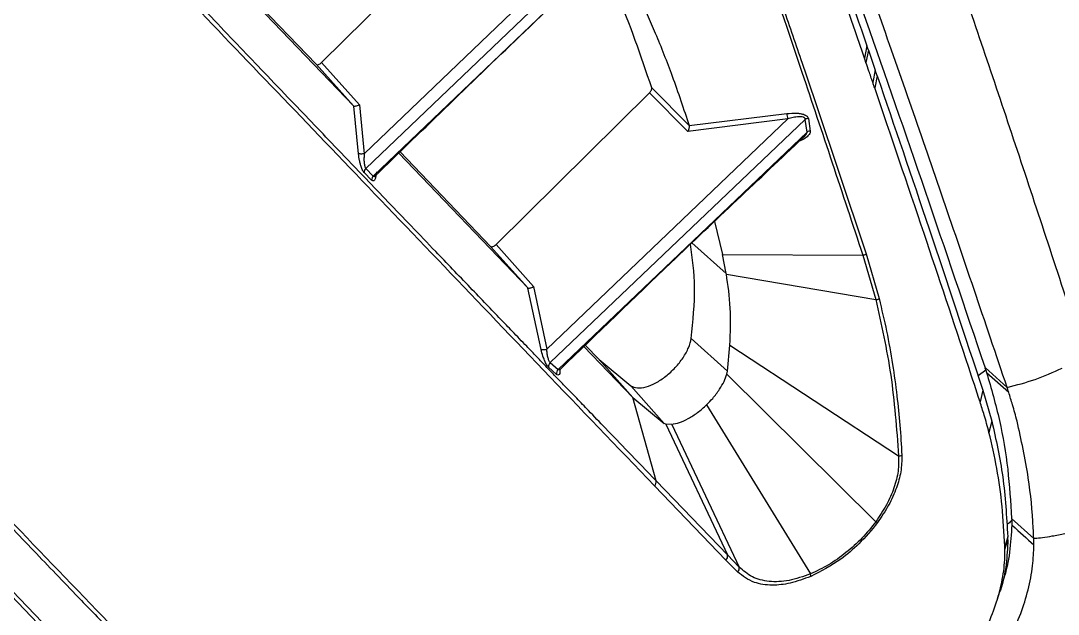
# Model space of a CAD drawing. Extents: x 525 to 613, y 487 to 635.
# Drawn here: x 541.574 to 545.5, y 574.967 to 577.212 of the extents above; entities that cross this region are included whole.
import ezdxf

# ---------------------------------------------------------------- set-up
doc = ezdxf.new("R2010")
doc.units = 0
doc.header["$MEASUREMENT"] = 0
doc.layers.add('1', color=4, linetype='Continuous')
doc.layers.add('STD TEST', color=3, linetype='Continuous')

# ---------------------------------------------------------------- blocks, each defined once
blk = doc.blocks.new('2023 VANGUARD')
at = {"layer": '1', "color": 3, "linetype": 'Continuous', "lineweight": 25}
for p, q in [((-26.2472, -15.6374), (-25.4354, -14.8341)), ((-24.8005, -14.815), (-26.0798, -16.038)), ((-26.0857, -15.9825), (-24.8965, -14.8437)), ((-24.7867, -14.857), (-26.0516, -16.0668)), ((-26.5931, -15.3045), (-26.2679, -15.6439)), ((-26.1267, -15.8016), (-26.5983, -15.3094)), ((-24.184, -15.574), (-24.1935, -15.6204)), ((-24.1783, -15.5908), (-24.184, -15.574)), ((-24.1783, -15.5908), (-24.1877, -15.6372)), ((-24.1783, -15.5908), (-24.1526, -15.6655)), ((-26.2679, -15.6439), (-26.1267, -15.8016)), ((-26.2472, -15.6374), (-26.1044, -15.7968)), ((-24.1526, -15.6655), (-24.1621, -15.7117)), ((-24.1452, -15.6871), (-24.1547, -15.7333)), ((-24.1452, -15.6871), (-24.1526, -15.6655)), ((-24.8565, -15.8757), (-24.9984, -15.7326)), ((-25.5873, -16.3261), (-25.0068, -15.7515)), ((-24.861, -15.8981), (-25.0068, -15.7515)), ((-26.1256, -15.8023), (-26.1267, -15.8016)), ((-26.1075, -15.9821), (-26.1256, -15.8023)), ((-26.1044, -15.7968), (-26.0857, -15.9825)), ((-25.3949, -16.7212), (-24.4828, -15.8508)), ((-24.4172, -15.8523), (-25.3821, -16.772)), ((-24.4828, -15.8508), (-24.861, -15.8981)), ((-24.8565, -15.8757), (-24.4869, -15.8303)), ((-24.4101, -15.9002), (-24.4172, -15.8523)), ((-24.4055, -15.8486), (-24.3982, -15.8965)), ((-25.3523, -16.7988), (-24.4101, -15.9002)), ((-24.4264, -15.9212), (-24.4186, -15.9146)), ((-25.4672, -16.49), (-25.9553, -15.9805)), ((-25.9502, -15.9755), (-25.608, -16.3326)), ((-26.0863, -16.0534), (-26.0899, -16.0486)), ((-26.058, -16.0822), (-26.0863, -16.0534)), ((-26.0798, -16.038), (-26.0516, -16.0668)), ((-24.7604, -16.2383), (-24.7304, -16.3638)), ((-25.5873, -16.3261), (-25.4453, -16.4848)), ((-24.846, -16.3193), (-24.7164, -16.435)), ((-25.608, -16.3326), (-25.4672, -16.49)), ((-24.7304, -16.3638), (-24.1998, -16.3656)), ((-24.7164, -16.435), (-24.7304, -16.3638)), ((-24.1998, -16.3656), (-24.1508, -16.5342)), ((-24.1873, -16.3614), (-24.138, -16.5304)), ((-24.7159, -16.4373), (-24.7164, -16.435)), ((-24.7159, -16.4373), (-24.1508, -16.5342)), ((-25.4453, -16.4848), (-25.3949, -16.7212)), ((-25.4665, -16.4906), (-25.4672, -16.49)), ((-25.4168, -16.7225), (-25.4665, -16.4906)), ((-24.8488, -16.6808), (-24.7115, -16.8051)), ((-25.0701, -16.9048), (-25.2549, -16.7117)), ((-25.2496, -16.7066), (-25.1975, -16.761)), ((-24.7115, -16.8051), (-24.7027, -16.7064)), ((-24.7027, -16.7064), (-24.0642, -17.125)), ((-25.3584, -16.8168), (-25.3882, -16.7898)), ((-25.3821, -16.772), (-25.3523, -16.7988)), ((-25.1975, -16.761), (-25.0701, -16.9048)), ((-25.1975, -16.761), (-25.0772, -16.8606)), ((-23.7374, -16.7916), (-23.7341, -16.8012)), ((-23.7373, -16.7915), (-23.6538, -16.8661)), ((-24.7137, -16.8158), (-24.7115, -16.8051)), ((-24.7137, -16.8158), (-24.1507, -17.3745)), ((-23.7341, -16.8012), (-23.7635, -16.823)), ((-23.7341, -16.8012), (-23.7312, -16.8104)), ((-23.7312, -16.8104), (-23.6476, -16.8848)), ((-25.0772, -16.8606), (-24.9512, -17.0026)), ((-23.7455, -16.877), (-23.7561, -16.9205)), ((-23.7455, -16.877), (-23.7114, -16.9941)), ((-24.9816, -17.2197), (-25.0701, -16.9048)), ((-25.0701, -16.9048), (-24.9512, -17.0026)), ((-24.7905, -16.9319), (-24.3975, -17.572)), ((-23.7114, -16.9941), (-23.7222, -17.0362)), ((-24.9454, -17.0052), (-24.9512, -17.0026)), ((-24.9454, -17.0052), (-24.7112, -17.5)), ((-24.9227, -17.0059), (-24.9454, -17.0052)), ((-24.9227, -17.0059), (-24.667, -17.5457)), ((-24.7112, -17.5), (-24.9816, -17.2197)), ((-24.7177, -17.5191), (-24.988, -17.2387)), ((-23.6365, -17.3619), (-23.5528, -17.4374)), ((-23.6365, -17.3619), (-23.6363, -17.3684)), ((-23.6363, -17.3684), (-23.636, -17.386)), ((-23.6513, -17.431), (-23.6623, -17.4674)), ((-23.6619, -17.4791), (-23.651, -17.4433)), ((-23.651, -17.4433), (-23.6513, -17.431)), ((-24.667, -17.5457), (-24.7112, -17.5)), ((-23.6619, -17.4791), (-23.6623, -17.4674)), ((-27.1884, -17.8968), (-27.5304, -17.5398)), ((-27.5199, -17.5292), (-27.0316, -18.0384)), ((-24.6735, -17.5644), (-24.7177, -17.5191)), ((-23.6778, -17.619), (-23.6802, -17.6253)), ((-23.6928, -17.6752), (-23.6836, -17.6469))]:
    blk.add_line(p, q, dxfattribs=at)
for centre, radius, start, end in [((-24.5611, -15.8559), 0.0785, 3.6957, 19.0386), ((-24.4045, -15.8718), 0.0233, 92.3677, 123.027), ((-24.3974, -15.9197), 0.0233, 91.9212, 122.9875), ((-26.0654, -16.0531), 0.0209, 133.5813, 180.59), ((-26.0371, -16.0819), 0.0209, 133.624, 180.7029), ((-24.2011, -16.341), 0.0246, 272.8433, 304.0556), ((-24.1512, -16.5092), 0.025, 271.035, 302.0231), ((-25.4083, -16.6814), 0.0419, 258.2275, 288.6592), ((-25.3676, -16.787), 0.0208, 134.0708, 187.8726), ((-25.3379, -16.8138), 0.0208, 134.0503, 188.3163), ((-24.0631, -17.0986), 0.0264, 267.6075, 295.1587), ((-25.0015, -17.2236), 0.0203, 311.8658, 11.0338), ((-24.1284, -17.3377), 0.043, 238.8914, 248.7796), ((-24.7313, -17.5039), 0.0204, 311.6739, 10.9237), ((-24.6873, -17.5491), 0.0206, 311.9412, 9.3937), ((-24.4271, -17.5811), 0.0309, 359.9318, 17.0651)]:
    blk.add_arc(centre, radius, start, end, dxfattribs=at)
for points, knots in [([(-26.2566, -9.0066), (-26.2864, -9.0326), (-26.3462, -9.0848), (-26.4359, -9.1634), (-26.5259, -9.2425), (-26.6162, -9.322), (-26.7068, -9.4021), (-26.7976, -9.4826), (-26.9625, -9.6292), (-27.2007, -9.8424), (-27.5634, -10.1702), (-27.9771, -10.5489), (-28.6449, -11.1694), (-29.5104, -11.9931), (-30.387, -12.8555), (-31.0802, -13.5544), (-31.5958, -14.0829), (-32.1064, -14.615), (-32.5004, -15.0325), (-32.7801, -15.3322), (-32.9483, -15.5135), (-33.1156, -15.6948), (-33.282, -15.8763), (-33.4475, -16.0578), (-33.6121, -16.2395), (-33.7759, -16.4212), (-33.9388, -16.6031), (-34.1008, -16.785), (-34.2619, -16.967), (-34.4222, -17.1491), (-34.5284, -17.2708), (-34.5815, -17.3315)], [0, 0, 0, 0, 0.010126, 0.020295, 0.030505, 0.040758, 0.051054, 0.061392, 0.071773, 0.107388, 0.142994, 0.196448, 0.250296, 0.375054, 0.500194, 0.562652, 0.625129, 0.687783, 0.750122, 0.771141, 0.792123, 0.813067, 0.833974, 0.854846, 0.875682, 0.896484, 0.917252, 0.937986, 0.958689, 0.97936, 1, 1, 1, 1]), ([(-26.5548, -9.3729), (-26.8823, -9.6598), (-27.5372, -10.2335), (-28.505, -11.1178), (-29.4609, -12.0181), (-30.4026, -12.9353), (-31.3297, -13.8678), (-32.2405, -14.8151), (-33.1358, -15.775), (-33.7174, -16.4252), (-34.0082, -16.7503)], [0, 0, 0, 0, 0.125, 0.25, 0.375, 0.5, 0.625, 0.75, 0.875, 1, 1, 1, 1]), ([(-25.4146, -10.4282), (-25.7372, -10.6679), (-26.3791, -11.1448), (-27.2948, -11.9177), (-28.1843, -12.7094), (-29.0476, -13.5262), (-29.8857, -14.3564), (-30.7025, -15.1973), (-31.4896, -16.0589), (-32.2522, -16.9521), (-32.7261, -17.5775), (-32.9643, -17.8919)], [0, 0, 0, 0, 0.113392, 0.225638, 0.337341, 0.448782, 0.560233, 0.669481, 0.778832, 0.888788, 1, 1, 1, 1]), ([(-24.9408, -10.9166), (-25.0731, -11.004), (-25.3406, -11.1805), (-25.7398, -11.4588), (-26.1419, -11.7506), (-26.5459, -12.0569), (-26.94, -12.3686), (-27.3913, -12.7403), (-27.9037, -13.1831), (-28.49, -13.719), (-29.0089, -14.2196), (-29.452, -14.6653), (-29.8107, -15.0385), (-30.1521, -15.4062), (-30.4762, -15.7679), (-30.7928, -16.1342), (-31.1698, -16.5871), (-31.5985, -17.1306), (-32.0622, -17.7557), (-32.3496, -18.1776), (-32.4913, -18.3855)], [0, 0, 0, 0, 0.044709, 0.090349, 0.13691, 0.184379, 0.232745, 0.277954, 0.348418, 0.422679, 0.500679, 0.550525, 0.598903, 0.645795, 0.691185, 0.735062, 0.781563, 0.856423, 0.929252, 1, 1, 1, 1]), ([(-25.5947, -11.8865), (-25.5573, -11.9702), (-25.4813, -12.1401), (-25.3588, -12.4229), (-25.228, -12.7326), (-25.0885, -13.0721), (-24.9406, -13.4422), (-24.7867, -13.8381), (-24.6102, -14.305), (-24.4118, -14.8455), (-24.1902, -15.4683), (-23.9664, -16.1132), (-23.8133, -16.5667), (-23.7373, -16.7916)], [0, 0, 0, 0, 0.073434, 0.149042, 0.226912, 0.307125, 0.389668, 0.474472, 0.55786, 0.670736, 0.782355, 0.892082, 1, 1, 1, 1]), ([(-23.6538, -16.8661), (-23.6955, -16.7421), (-23.8209, -16.3701), (-24.0244, -15.7778), (-24.2619, -15.1041), (-24.4924, -14.4698), (-24.7143, -13.8801), (-24.9279, -13.3339), (-25.1321, -12.8322), (-25.3274, -12.3696), (-25.447, -12.0999), (-25.5068, -11.9649)], [0, 0, 0, 0, 0.059169, 0.177526, 0.296078, 0.414434, 0.532979, 0.649245, 0.765695, 0.882739, 1, 1, 1, 1]), ([(-23.3594, -16.7453), (-23.4377, -16.5061), (-23.5949, -16.0257), (-23.8227, -15.3503), (-24.0462, -14.7041), (-24.1897, -14.3065), (-24.2615, -14.1075)], [0, 0, 0, 0, 0.2473429, 0.4967568, 0.7482386, 1, 1, 1, 1]), ([(-24.988, -17.2387), (-25.1294, -17.0912), (-25.4122, -16.7962), (-25.8096, -16.3809), (-26.1899, -15.9838), (-26.5522, -15.6058), (-26.8992, -15.2442), (-27.2295, -14.8996), (-27.5421, -14.5728), (-27.7308, -14.3746), (-27.8252, -14.2754)], [0, 0, 0, 0, 0.124992, 0.249991, 0.374994, 0.500001, 0.625009, 0.750013, 0.875011, 1, 1, 1, 1]), ([(-24.9816, -17.2197), (-25.0172, -17.1827), (-25.0815, -17.1158), (-25.1666, -17.0274), (-25.2312, -16.9603), (-25.2756, -16.9141), (-25.3019, -16.8867), (-25.3264, -16.8612), (-25.3558, -16.8307), (-25.3945, -16.7904), (-25.4329, -16.7504), (-25.4767, -16.705), (-25.5223, -16.6575), (-25.5728, -16.6049), (-25.6259, -16.5496), (-25.6866, -16.4864), (-25.7508, -16.4196), (-25.8255, -16.3417), (-25.9071, -16.2567), (-25.9949, -16.1652), (-26.0878, -16.0683), (-26.1807, -15.9714), (-26.2747, -15.8732), (-26.3676, -15.7762), (-26.4611, -15.6786), (-26.558, -15.5773), (-26.6554, -15.4754), (-26.7593, -15.3667), (-26.8657, -15.2554), (-26.9728, -15.1431), (-27.0778, -15.0332), (-27.1803, -14.9258), (-27.3418, -14.7564), (-27.5616, -14.5257), (-27.7332, -14.345), (-27.8206, -14.2529)], [0, 0, 0, 0, 0.031102, 0.056282, 0.075541, 0.088878, 0.096293, 0.099337, 0.111164, 0.122963, 0.134733, 0.146474, 0.1633, 0.177064, 0.193684, 0.213162, 0.234458, 0.254875, 0.284974, 0.313681, 0.340995, 0.377161, 0.406953, 0.436616, 0.472631, 0.504105, 0.538698, 0.576408, 0.616164, 0.655115, 0.695362, 0.734534, 0.772763, 0.884269, 1, 1, 1, 1]), ([(-24.5148, -14.6353), (-24.4607, -14.7861), (-24.3523, -15.0885), (-24.2402, -15.4119), (-24.184, -15.574)], [0, 0, 0, 0, 0.498611, 1, 1, 1, 1]), ([(-24.1935, -15.6204), (-24.207, -15.5812), (-24.2746, -15.3853), (-24.3853, -15.0686), (-24.4804, -14.8035), (-24.5234, -14.6837)], [0, 0, 0, 0, 0.120537, 0.602729, 1, 1, 1, 1]), ([(-26.0468, -16.0689), (-25.8581, -15.8857), (-25.4479, -15.4874), (-25.032, -15.0951), (-24.8074, -14.8833)], [0, 0, 0, 0, 0.460003, 1, 1, 1, 1]), ([(-24.653, -15.0215), (-24.5792, -15.2357), (-24.4316, -15.6641), (-24.2771, -16.1317), (-24.1998, -16.3656)], [0, 0, 0, 0, 0.499999, 1, 1, 1, 1]), ([(-24.6449, -15.0177), (-24.6206, -15.0868), (-24.5727, -15.2234), (-24.5009, -15.4309), (-24.4263, -15.6484), (-24.3489, -15.8772), (-24.2682, -16.1177), (-24.2141, -16.2806), (-24.1873, -16.3614)], [0, 0, 0, 0, 0.163056, 0.322155, 0.477291, 0.654545, 0.828776, 1, 1, 1, 1]), ([(-25.1402, -15.1989), (-25.1281, -15.2216), (-25.0956, -15.2827), (-25.0433, -15.3912), (-24.9815, -15.5311), (-24.9171, -15.6936), (-24.8774, -15.8128), (-24.8565, -15.8757)], [0, 0, 0, 0, 0.107792, 0.28992, 0.49933, 0.736024, 1, 1, 1, 1]), ([(-24.9984, -15.7326), (-25.0388, -15.6126), (-25.0954, -15.4445), (-25.1714, -15.2924), (-25.1931, -15.249)], [0, 0, 0, 0, 0.714381, 1, 1, 1, 1]), ([(-29.1556, -15.5741), (-29.1403, -15.5903), (-29.1082, -15.6244), (-29.0569, -15.6788), (-29.0002, -15.7389), (-28.9377, -15.8049), (-28.8694, -15.8771), (-28.7914, -15.9595), (-28.7108, -16.0445), (-28.6295, -16.1302), (-28.5535, -16.2102), (-28.4787, -16.2889), (-28.4155, -16.3553), (-28.3633, -16.4101), (-28.3195, -16.4561), (-28.2728, -16.505), (-28.2232, -16.557), (-28.1706, -16.612), (-28.0904, -16.696), (-27.983, -16.8082), (-27.8402, -16.9576), (-27.6859, -17.119), (-27.519, -17.2933), (-27.3495, -17.4703), (-27.2157, -17.6098), (-27.1189, -17.7105), (-27.0582, -17.7737), (-26.9953, -17.8392), (-26.93, -17.9071), (-26.8622, -17.9775), (-26.8063, -18.0356), (-26.7632, -18.0804), (-26.7266, -18.1185), (-26.6777, -18.1693), (-26.6111, -18.2384), (-26.5284, -18.3242), (-26.4293, -18.4269), (-26.3569, -18.502), (-26.318, -18.5423)], [0, 0, 0, 0, 0.020725, 0.043459, 0.068203, 0.094956, 0.123719, 0.154491, 0.191833, 0.221797, 0.251605, 0.281257, 0.308509, 0.323986, 0.340419, 0.35781, 0.376156, 0.395459, 0.415718, 0.463883, 0.511317, 0.567458, 0.624789, 0.681766, 0.736941, 0.755717, 0.775071, 0.795005, 0.815518, 0.83661, 0.858281, 0.867298, 0.876345, 0.891857, 0.911979, 0.93671, 0.96605, 1, 1, 1, 1]), ([(-29.133, -15.5697), (-29.0392, -15.6694), (-28.8516, -15.8688), (-28.541, -16.1976), (-28.2126, -16.5441), (-27.8668, -16.9069), (-27.5053, -17.2856), (-27.1244, -17.6821), (-26.7252, -18.0957), (-26.4409, -18.3892), (-26.2988, -18.536)], [0, 0, 0, 0, 0.124988, 0.249985, 0.374989, 0.499998, 0.625005, 0.750009, 0.875008, 1, 1, 1, 1]), ([(-24.1877, -15.6372), (-24.1887, -15.6344), (-24.1906, -15.6288), (-24.1925, -15.6232), (-24.1935, -15.6204)], [0, 0, 0, 0, 0.5, 1, 1, 1, 1]), ([(-26.2679, -15.6439), (-26.2668, -15.6447), (-26.2646, -15.6462), (-26.2591, -15.6453), (-26.2529, -15.6425), (-26.2491, -15.6391), (-26.2472, -15.6374)], [0, 0, 0, 0, 0.256611, 0.510393, 0.754958, 1, 1, 1, 1]), ([(-24.1621, -15.7117), (-24.1669, -15.6977), (-24.1754, -15.6728), (-24.1839, -15.6481), (-24.1877, -15.6372)], [0, 0, 0, 0, 0.5598479, 1, 1, 1, 1]), ([(-24.1452, -15.6871), (-24.0801, -15.878), (-23.9495, -16.261), (-23.8137, -16.6712), (-23.7455, -16.877)], [0, 0, 0, 0, 0.4982671, 1, 1, 1, 1]), ([(-25.0068, -15.7515), (-25.0053, -15.7499), (-25.0024, -15.7467), (-24.9994, -15.7415), (-24.9978, -15.7364), (-24.9982, -15.7339), (-24.9984, -15.7326)], [0, 0, 0, 0, 0.246596, 0.494768, 0.745182, 1, 1, 1, 1]), ([(-24.1547, -15.7333), (-24.1557, -15.7303), (-24.1582, -15.7231), (-24.1607, -15.7159), (-24.1621, -15.7117)], [0, 0, 0, 0, 0.413344, 1, 1, 1, 1]), ([(-23.7561, -16.9205), (-23.7704, -16.8771), (-23.842, -16.6605), (-23.9761, -16.2574), (-24.0928, -15.915), (-24.1547, -15.7333)], [0, 0, 0, 0, 0.105034, 0.525213, 1, 1, 1, 1]), ([(-26.1256, -15.8023), (-26.1247, -15.8025), (-26.1228, -15.8027), (-26.1177, -15.8017), (-26.1113, -15.7997), (-26.1068, -15.7978), (-26.1044, -15.7968)], [0, 0, 0, 0, 0.229774, 0.481892, 0.730081, 1, 1, 1, 1]), ([(-24.4869, -15.8303), (-24.4747, -15.8292), (-24.4577, -15.8277), (-24.4367, -15.8298), (-24.425, -15.8325), (-24.416, -15.836), (-24.4101, -15.8401), (-24.4066, -15.8443), (-24.4059, -15.8471), (-24.4055, -15.8486)], [0, 0, 0, 0, 0.370556, 0.515351, 0.645811, 0.749903, 0.847104, 0.922809, 1, 1, 1, 1]), ([(-24.4172, -15.8523), (-24.4172, -15.8514), (-24.4173, -15.8496), (-24.4187, -15.8472), (-24.4211, -15.8452), (-24.4256, -15.8433), (-24.4328, -15.8421), (-24.4457, -15.8421), (-24.4629, -15.8447), (-24.4761, -15.8488), (-24.4828, -15.8508)], [0, 0, 0, 0, 0.055278, 0.109458, 0.164095, 0.220461, 0.339316, 0.465346, 0.728702, 1, 1, 1, 1]), ([(-24.8565, -15.8757), (-24.8564, -15.877), (-24.8562, -15.8796), (-24.8572, -15.8854), (-24.8586, -15.891), (-24.86, -15.8953), (-24.8608, -15.8973), (-24.861, -15.8981)], [0, 0, 0, 0, 0.248486, 0.499088, 0.755003, 0.909387, 1, 1, 1, 1]), ([(-24.3982, -15.8965), (-24.3982, -15.8985), (-24.3982, -15.9029), (-24.4029, -15.9112), (-24.4141, -15.9217), (-24.4272, -15.9304), (-24.4377, -15.9341), (-24.4398, -15.9349)], [0, 0, 0, 0, 0.130296, 0.276523, 0.550876, 0.911697, 1, 1, 1, 1]), ([(-25.3436, -16.797), (-25.2043, -16.6624), (-24.9002, -16.3687), (-24.5926, -16.0788), (-24.4259, -15.9217)], [0, 0, 0, 0, 0.458221, 1, 1, 1, 1]), ([(-24.4186, -15.9146), (-24.4164, -15.9122), (-24.4122, -15.9077), (-24.4108, -15.9026), (-24.4101, -15.9002)], [0, 0, 0, 0, 0.519397, 1, 1, 1, 1]), ([(-26.0857, -15.9825), (-26.0882, -15.9828), (-26.0928, -15.9833), (-26.0991, -15.9834), (-26.1045, -15.983), (-26.1065, -15.9824), (-26.1075, -15.9821)], [0, 0, 0, 0, 0.264653, 0.499999, 0.735346, 1, 1, 1, 1]), ([(-26.1003, -16.0214), (-26.1015, -16.0167), (-26.1048, -16.0041), (-26.1065, -15.9906), (-26.1075, -15.9821)], [0, 0, 0, 0, 0.366605, 1, 1, 1, 1]), ([(-26.0857, -15.9825), (-26.0862, -15.988), (-26.0873, -15.9989), (-26.0866, -16.0152), (-26.0847, -16.0273), (-26.0822, -16.0348), (-26.0806, -16.037), (-26.0798, -16.038)], [0, 0, 0, 0, 0.26333, 0.522133, 0.769642, 0.887094, 1, 1, 1, 1]), ([(-26.0899, -16.0486), (-26.0911, -16.0464), (-26.0943, -16.0405), (-26.098, -16.0309), (-26.0998, -16.0232), (-26.1003, -16.0214)], [0, 0, 0, 0, 0.307248, 0.831496, 1, 1, 1, 1]), ([(-26.04, -16.0512), (-26.0407, -16.0585), (-26.0419, -16.0718), (-26.0468, -16.0826), (-26.0523, -16.0864), (-26.0562, -16.0835), (-26.058, -16.0822)], [0, 0, 0, 0, 0.327756, 0.598077, 0.816038, 1, 1, 1, 1]), ([(-26.0516, -16.0668), (-26.0507, -16.0674), (-26.0489, -16.0686), (-26.0457, -16.068), (-26.0436, -16.0654), (-26.0425, -16.0639)], [0, 0, 0, 0, 0.289932, 0.592097, 1, 1, 1, 1]), ([(-25.608, -16.3326), (-25.6069, -16.3334), (-25.6047, -16.3349), (-25.5992, -16.3339), (-25.593, -16.3312), (-25.5892, -16.3278), (-25.5873, -16.3261)], [0, 0, 0, 0, 0.2547032, 0.5074906, 0.7532129, 1, 1, 1, 1]), ([(-24.8488, -16.6808), (-24.842, -16.6151), (-24.8289, -16.4877), (-24.844, -16.3777), (-24.8512, -16.3243)], [0, 0, 0, 0, 0.515659, 1, 1, 1, 1]), ([(-24.7027, -16.7064), (-24.7008, -16.6588), (-24.6969, -16.564), (-24.7096, -16.4793), (-24.7159, -16.4373)], [0, 0, 0, 0, 0.502727, 1, 1, 1, 1]), ([(-25.4665, -16.4906), (-25.4656, -16.4908), (-25.4637, -16.4913), (-25.4585, -16.4903), (-25.4521, -16.4881), (-25.4476, -16.4859), (-25.4453, -16.4848)], [0, 0, 0, 0, 0.233759, 0.488642, 0.733812, 1, 1, 1, 1]), ([(-24.1508, -16.5342), (-24.1297, -16.6276), (-24.0875, -16.8144), (-24.0719, -17.0215), (-24.0642, -17.125)], [0, 0, 0, 0, 0.499993, 1, 1, 1, 1]), ([(-24.138, -16.5304), (-24.1282, -16.5712), (-24.1088, -16.6522), (-24.0868, -16.7751), (-24.0704, -16.894), (-24.0587, -17.0085), (-24.0541, -17.0845), (-24.0518, -17.1225)], [0, 0, 0, 0, 0.219876, 0.437119, 0.636174, 0.818383, 1, 1, 1, 1]), ([(-25.3821, -16.772), (-25.3829, -16.7711), (-25.3847, -16.7692), (-25.388, -16.7627), (-25.3915, -16.7518), (-25.3943, -16.7366), (-25.3947, -16.7263), (-25.3949, -16.7212)], [0, 0, 0, 0, 0.1157858, 0.2348941, 0.4828375, 0.7398919, 1, 1, 1, 1]), ([(-25.4037, -16.764), (-25.4059, -16.7586), (-25.4112, -16.7454), (-25.4148, -16.731), (-25.4168, -16.7225)], [0, 0, 0, 0, 0.41159, 1, 1, 1, 1]), ([(-25.396, -16.7796), (-25.396, -16.7795), (-25.3984, -16.7759), (-25.4012, -16.7705), (-25.4035, -16.7646), (-25.4037, -16.764)], [0, 0, 0, 0, 0.01924, 0.906137, 1, 1, 1, 1]), ([(-25.3882, -16.7898), (-25.3895, -16.7885), (-25.392, -16.7859), (-25.3947, -16.7817), (-25.396, -16.7796)], [0, 0, 0, 0, 0.50435, 1, 1, 1, 1]), ([(-25.3455, -16.7968), (-25.3453, -16.8006), (-25.3449, -16.81), (-25.3478, -16.8177), (-25.3524, -16.8209), (-25.3566, -16.8181), (-25.3584, -16.8168)], [0, 0, 0, 0, 0.209328, 0.519563, 0.781394, 1, 1, 1, 1]), ([(-25.344, -16.7966), (-25.3449, -16.798), (-25.3466, -16.8002), (-25.3496, -16.8005), (-25.3514, -16.7994), (-25.3523, -16.7988)], [0, 0, 0, 0, 0.412857, 0.711589, 1, 1, 1, 1]), ([(-23.6538, -16.8661), (-23.6181, -16.857), (-23.5465, -16.8388), (-23.4796, -16.8082), (-23.446, -16.7929)], [0, 0, 0, 0, 0.4992206, 1, 1, 1, 1]), ([(-24.7905, -16.9319), (-24.7827, -16.9239), (-24.7644, -16.9053), (-24.7416, -16.8749), (-24.7235, -16.8431), (-24.717, -16.8249), (-24.7137, -16.8158)], [0, 0, 0, 0, 0.216044, 0.501812, 0.752075, 1, 1, 1, 1]), ([(-23.7312, -16.8104), (-23.7139, -16.87), (-23.68, -16.9867), (-23.6488, -17.1718), (-23.6406, -17.2994), (-23.6365, -17.3619)], [0, 0, 0, 0, 0.347624, 0.680411, 1, 1, 1, 1]), ([(-23.6476, -16.8848), (-23.6487, -16.8813), (-23.6508, -16.8751), (-23.6528, -16.8688), (-23.6538, -16.8661)], [0, 0, 0, 0, 0.5599999, 1, 1, 1, 1]), ([(-23.6162, -16.9935), (-23.6217, -16.9729), (-23.6314, -16.9362), (-23.6427, -16.9005), (-23.6477, -16.8849)], [0, 0, 0, 0, 0.56, 1, 1, 1, 1]), ([(-24.9227, -17.0059), (-24.9133, -17.0042), (-24.8945, -17.0008), (-24.8601, -16.985), (-24.8242, -16.9623), (-24.8018, -16.9421), (-24.7905, -16.9319)], [0, 0, 0, 0, 0.247886, 0.498032, 0.749147, 1, 1, 1, 1]), ([(-23.7222, -17.0362), (-23.7281, -17.0142), (-23.7385, -16.975), (-23.7508, -16.9371), (-23.7561, -16.9205)], [0, 0, 0, 0, 0.560267, 1, 1, 1, 1]), ([(-23.7114, -16.9941), (-23.6959, -17.0631), (-23.6648, -17.2018), (-23.6558, -17.3544), (-23.6513, -17.431)], [0, 0, 0, 0, 0.498217, 1, 1, 1, 1]), ([(-23.5528, -17.4374), (-23.5534, -17.4243), (-23.557, -17.3462), (-23.5714, -17.1937), (-23.6004, -17.0642), (-23.6162, -16.9935)], [0, 0, 0, 0, 0.084046, 0.500033, 1, 1, 1, 1]), ([(-23.6623, -17.4674), (-23.6651, -17.4166), (-23.6707, -17.3158), (-23.6908, -17.1717), (-23.7118, -17.0814), (-23.7222, -17.0362)], [0, 0, 0, 0, 0.33684, 0.667853, 1, 1, 1, 1]), ([(-24.0642, -17.125), (-24.0639, -17.1441), (-24.0633, -17.1825), (-24.0801, -17.2461), (-24.1079, -17.3112), (-24.1364, -17.3534), (-24.1507, -17.3745)], [0, 0, 0, 0, 0.249506, 0.499491, 0.749738, 1, 1, 1, 1]), ([(-24.0518, -17.1225), (-24.0522, -17.1433), (-24.053, -17.1824), (-24.0714, -17.2471), (-24.0998, -17.3124), (-24.1292, -17.3559), (-24.144, -17.3777)], [0, 0, 0, 0, 0.26372, 0.496598, 0.746741, 1, 1, 1, 1]), ([(-24.1507, -17.3745), (-24.1675, -17.3955), (-24.201, -17.4375), (-24.2626, -17.4924), (-24.3287, -17.5396), (-24.3746, -17.5612), (-24.3975, -17.572)], [0, 0, 0, 0, 0.250154, 0.500352, 0.750371, 1, 1, 1, 1]), ([(-24.144, -17.3777), (-24.1666, -17.4052), (-24.208, -17.4555), (-24.2944, -17.5284), (-24.3578, -17.5613), (-24.3961, -17.5811)], [0, 0, 0, 0, 0.323173, 0.591121, 1, 1, 1, 1]), ([(-23.636, -17.386), (-23.6379, -17.4203), (-23.6418, -17.4878), (-23.6568, -17.5638), (-23.6722, -17.604), (-23.6738, -17.6082)], [0, 0, 0, 0, 0.479445, 0.945566, 1, 1, 1, 1]), ([(-23.6363, -17.3684), (-23.6401, -17.373), (-23.6459, -17.3799), (-23.6529, -17.3839), (-23.6552, -17.3852)], [0, 0, 0, 0, 0.668475, 1, 1, 1, 1]), ([(-23.636, -17.3859), (-23.635, -17.3869), (-23.6071, -17.4121), (-23.5792, -17.4373), (-23.5523, -17.4617)], [0, 0, 0, 0, 0.036657, 1, 1, 1, 1]), ([(-23.5528, -17.4374), (-23.5516, -17.4373), (-23.5405, -17.4363), (-23.5172, -17.4336), (-23.4791, -17.4278), (-23.4151, -17.4154), (-23.3383, -17.3942), (-23.2813, -17.3717), (-23.2569, -17.3621)], [0, 0, 0, 0, 0.011138, 0.106821, 0.223106, 0.381371, 0.734801, 1, 1, 1, 1]), ([(-23.651, -17.4433), (-23.6523, -17.4736), (-23.6551, -17.5346), (-23.6684, -17.6042), (-23.6828, -17.6424), (-23.6846, -17.6472)], [0, 0, 0, 0, 0.464322, 0.932407, 1, 1, 1, 1]), ([(-23.6413, -17.8118), (-23.6275, -17.7817), (-23.6001, -17.7216), (-23.5726, -17.6308), (-23.5553, -17.5433), (-23.5533, -17.4881), (-23.5523, -17.4617)], [0, 0, 0, 0, 0.251129, 0.500007, 0.760517, 1, 1, 1, 1]), ([(-23.5523, -17.4617), (-23.5523, -17.4571), (-23.5523, -17.449), (-23.5526, -17.4409), (-23.5528, -17.4374)], [0, 0, 0, 0, 0.5599972, 1, 1, 1, 1]), ([(-23.7735, -17.8536), (-23.7576, -17.8246), (-23.7253, -17.7661), (-23.6918, -17.678), (-23.6697, -17.5912), (-23.6619, -17.5253), (-23.6619, -17.4889), (-23.6619, -17.4791)], [0, 0, 0, 0, 0.226394, 0.457624, 0.683971, 0.91481, 1, 1, 1, 1]), ([(-24.3961, -17.5811), (-24.4226, -17.5909), (-24.4732, -17.6096), (-24.5462, -17.6166), (-24.618, -17.6069), (-24.6538, -17.5796), (-24.6735, -17.5644)], [0, 0, 0, 0, 0.234949, 0.448746, 0.695468, 1, 1, 1, 1]), ([(-24.3975, -17.572), (-24.4249, -17.5816), (-24.4798, -17.6008), (-24.5553, -17.6031), (-24.6205, -17.5866), (-24.6515, -17.5594), (-24.667, -17.5457)], [0, 0, 0, 0, 0.250872, 0.501174, 0.750898, 1, 1, 1, 1])]:
    blk.add_open_spline(points, degree=3, knots=knots, dxfattribs=at)
blk.add_open_spline([(-25.0772, -16.8606), (-25.0695, -16.8639), (-25.0539, -16.8707), (-25.0203, -16.8659), (-24.9829, -16.8506), (-24.9443, -16.825), (-24.9083, -16.7918), (-24.8785, -16.7543), (-24.8567, -16.7154), (-24.8514, -16.6923), (-24.8488, -16.6808)], degree=3, dxfattribs=at)
blk = doc.blocks.new('2026 Vanguard')
at = {"layer": 'STD TEST', "color": 1}
blk.add_blockref('2023 VANGUARD', (44.1613, 88.209), dxfattribs=at)

msp = doc.modelspace()

# ---------------------------------------------------------------- block references
at = {"layer": '1'}
msp.add_blockref('2026 Vanguard', (524.7985, 504.4821), dxfattribs=at)

doc.saveas('drawing.dxf')
